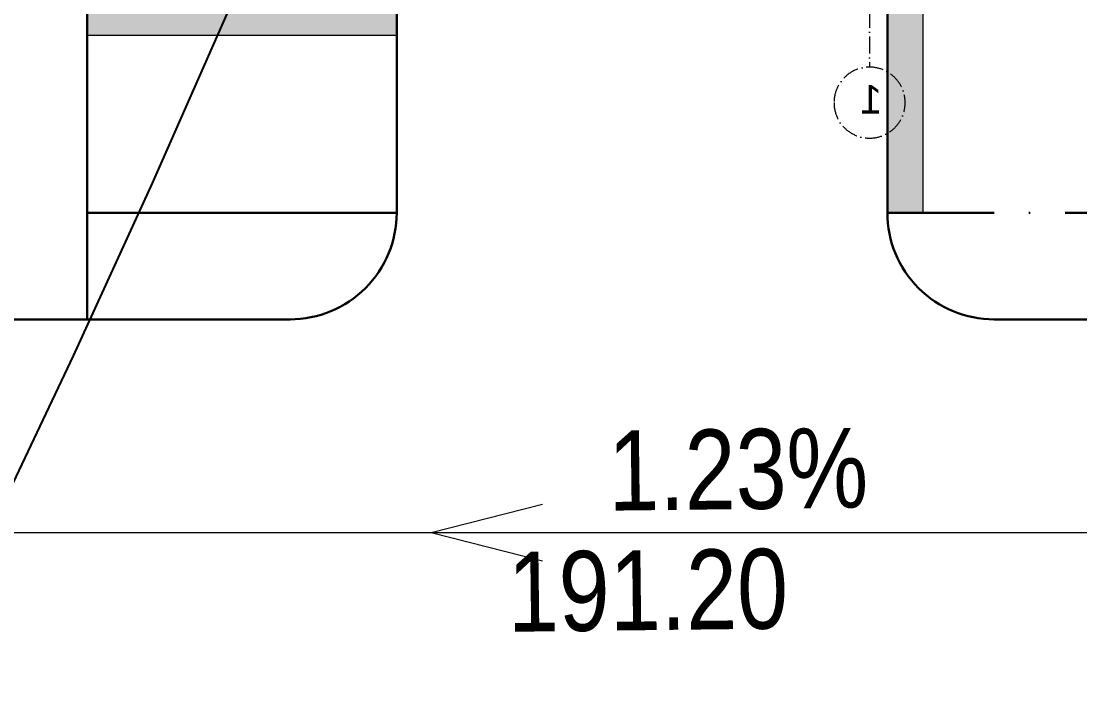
# Model space of a CAD drawing. Header units: millimetres. Extents: x 1353783 to 6492029790, y -7276956 to -512500.
# Drawn here: x 9975126 to 9978104, y -2801142 to -2799262 of the extents above; entities that cross this region are included whole.
import ezdxf

# ---------------------------------------------------------------- set-up
doc = ezdxf.new("R2010")
doc.units = ezdxf.units.MM
for name, pattern in [('482 Границы районов', [5, 3, -1, 0, -1]), ('ACAD_ISO10W100', [18, 12, -3, 0, -3]), ('CONTI', [0]), ('осевая', [50.8, 31.75, -6.35, 6.35, -6.35])]:
    doc.linetypes.add(name, pattern=pattern)
doc.layers.get('0').update_dxf_attribs({"lineweight": 5})
doc.layers.get('Defpoints').update_dxf_attribs({"color": 255})
doc.layers.add('GORIZUNKNOWN', color=32, linetype='CONTI')
doc.layers.add('РЕЛЬЕФ', color=7, linetype='CONTI')
for name, color, linetype, lineweight in [('ГП-Граница учасика ИЖС', 3, 'Continuous', 5), ('ГП-Тратуар', 3, 'Continuous', 5), ('оси', 231, 'осевая', 9)]:
    doc.layers.add(name, color=color, linetype=linetype, lineweight=lineweight)
doc.styles.add('GOST Common', font='', dxfattribs={"height": 3})
doc.styles.get("Standard").update_dxf_attribs({"font": 'Arial Narrow.ttf'})
doc.styles.get('GOST Common').set_extended_font_data('GOST Common')

# ---------------------------------------------------------------- blocks, each defined once
blk = doc.blocks.new('амвамвам')
at = {"lineweight": 30, "ltscale": 100, "true_color": 0x939598}
h = blk.add_hatch(color=252, dxfattribs=at)
h.dxf.hatch_style = 1
h.paths.add_polyline_path([(9832780, -3400392), (9832780, -3400892), (9837130, -3400892), (9837130, -3400392)], flags=17)
h.paths.add_polyline_path([(9829980, -3400392), (9829980, -3400892), (9818530, -3400892), (9818530, -3385992), (9844030, -3385992), (9844530, -3385992), (9844530, -3403392), (9844030, -3403392), (9844030, -3386492), (9819030, -3386492), (9819030, -3400392)])
at = {"color": 251, "lineweight": 15, "ltscale": 100, "true_color": 0x636466}
for points in [[(9829980, -3400392), (9829980, -3400892), (9818530, -3400892), (9818530, -3385992), (9844030, -3385992), (9844530, -3385992), (9844530, -3403392), (9844030, -3403392), (9844030, -3386492), (9819030, -3386492), (9819030, -3400392)], [(9832780, -3400392), (9832780, -3400892), (9837130, -3400892), (9837130, -3400392)]]:
    blk.add_lwpolyline(points, close=True, dxfattribs=at)
blk = doc.blocks.new('ТИП-3')
at = {"layer": 'оси', "color": 251, "linetype": 'ACAD_ISO10W100', "lineweight": 13, "ltscale": 20, "true_color": 0x636466}
blk.add_line((10363214, -2868431), (10363214, -2883281), dxfattribs=at)
blk.add_circle((10363214, -2883781), 500, dxfattribs=at)
at = {"layer": 'оси', "color": 251, "linetype": 'ACAD_ISO10W100', "lineweight": 13, "ltscale": 20, "true_color": 0x636466, "insert": (10363194, -2883535), "char_height": 400, "width": 158.4, "attachment_point": 2, "line_spacing_factor": 1.016949, "style": 'GOST Common'}
blk.add_mtext('{\\fArial|b0|i0|c204|p34;1}', dxfattribs=at)
blk = doc.blocks.new('оо')
at = {"layer": 'GORIZUNKNOWN', "color": 9, "true_color": 0xc7c8ca}
blk.add_lwpolyline([(222849.043, -3431572.202), (222850.903, -3431570.272), (222852.743, -3431568.312), (222854.543, -3431566.342), (222856.273, -3431564.392), (222857.893, -3431562.482), (222859.413, -3431560.612), (222860.843, -3431558.792), (222862.183, -3431557.002), (222863.453, -3431555.252), (222864.643, -3431553.532), (222865.783, -3431551.852), (222866.863, -3431550.192), (222867.903, -3431548.552)], dxfattribs=at)

msp = doc.modelspace()

# ---------------------------------------------------------------- linework, layer by layer
at = {"layer": 'Defpoints', "color": 18, "lineweight": 20}
for q in [(9976592.8, -2800621.6), (9976592.8, -2800781.3), (9977594.6, -2800701.4)]:
    msp.add_line((9976279.8, -2800701.4), q, dxfattribs=at)
at = {"layer": 'Defpoints', "lineweight": 0, "ltscale": 100}
msp.add_lwpolyline([(9958662.4, -2800701.4), (9995362.7, -2800701.4), (9996802.1, -2800147.8)], dxfattribs=at)
at = {"layer": 'ГП-Граница учасика ИЖС', "color": 94, "linetype": '482 Границы районов', "lineweight": 30, "ltscale": 100}
msp.add_lwpolyline([(9977562.4, -2799801.7), (9978162.4, -2799801.7), (9978162.4, -2794901.7), (9971962.4, -2794901.7), (9971962.4, -2799801.7), (9974752.4, -2799801.7)], dxfattribs=at)
at = {"layer": 'ГП-Граница учасика ИЖС', "color": 251, "lineweight": 30, "ltscale": 100}
for points in [[(9976182.4, -2799201.6), (9976182.4, -2799801.7, -0.414214), (9975882.4, -2800101.7), (9968042.4, -2800101.7, -0.414214), (9967742.4, -2799801.7), (9967742.4, -2799201.6)], [(9978762.4, -2799201.6), (9978762.4, -2799801.7, -0.414214), (9978462.4, -2800101.7), (9977862.4, -2800101.7, -0.414214), (9977562.4, -2799801.7), (9977562.4, -2799201.7)]]:
    msp.add_lwpolyline(points, format="xyb", dxfattribs=at)
for points in [[(9975312.4, -2800101.7), (9975312.4, -2799201.6), (9976182.4, -2799201.6)], [(9975312.4, -2799801.7), (9976182.4, -2799801.7)]]:
    msp.add_lwpolyline(points, dxfattribs=at)

# ---------------------------------------------------------------- block references
at = {"color": 1, "lineweight": 30, "xscale": 0.1999999999999998, "yscale": 0.1999999999999998, "zscale": 0.1999999999999998, "rotation": 359.9999889757423}
msp.add_blockref('амвамвам', (8008756.4, -2119122.9), dxfattribs=at)
at = {"layer": 'ГП-Тратуар', "color": 3, "lineweight": 30, "xscale": -0.1999999999999999, "yscale": 0.2, "zscale": 0.2, "rotation": 359.9999889757078}
msp.add_blockref('ТИП-3', (12050155.3, -2222735.9), dxfattribs=at)
at = {"layer": 'РЕЛЬЕФ', "color": 240, "lineweight": 30, "true_color": 0xed1f24, "xscale": 200.0000000000001, "yscale": 200.0000000000001, "zscale": 200.0000000000001, "rotation": 17.80578495452471}
msp.add_blockref('оо', (-242329121, 637008728.1), dxfattribs=at)

# ---------------------------------------------------------------- texts
at = {"layer": 'Defpoints', "color": 18, "lineweight": 20, "insert": (9976496, -2800984.5), "char_height": 225, "width": 1025.425, "attachment_point": 7, "rotation": 0.6876, "line_spacing_factor": 0.9}
msp.add_mtext('{\\C1;    1.23%\\P\\pi329.63659;}191.20', dxfattribs=at)

doc.saveas('drawing.dxf')
